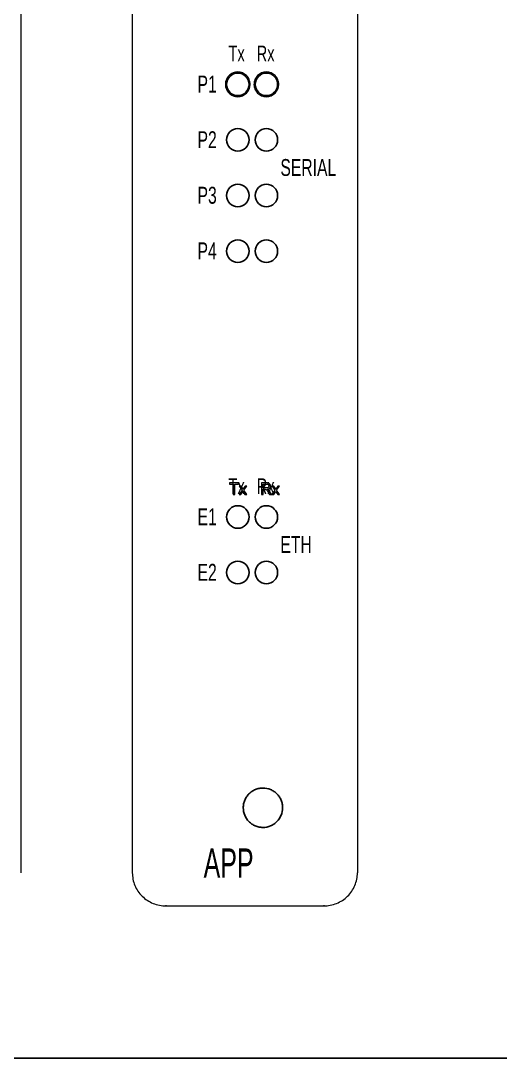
# Model space of a CAD drawing. Header units: millimetres. Extents: x 216 to 455, y 70 to 254.
# Drawn here: x 292.6 to 335.2, y 70 to 162.2 of the extents above; entities that cross this region are included whole.
import ezdxf

# ---------------------------------------------------------------- set-up
doc = ezdxf.new("R2010")
doc.units = ezdxf.units.MM
doc.layers.add('SLD-0', color=179, linetype='Continuous')
doc.styles.add('SLDTEXTSTYLE0', font='TXT', dxfattribs={"width": 0.695402})
doc.styles.add('SLDTEXTSTYLE1', font='TXT', dxfattribs={"width": 0.638186})

msp = doc.modelspace()

# ---------------------------------------------------------------- linework, layer by layer
at = {"layer": 'SLD-0', "color": 179, "linetype": 'Continuous', "lineweight": 15}
msp.add_line((292.614, 218.36), (292.614, 86.466), dxfattribs=at)
at = {"layer": 'SLD-0', "lineweight": 15}
for p, q in [((302.531, 218.36), (302.531, 86.466)), ((322.541, 218.36), (322.541, 86.466)), ((311.974, 121.099), (311.17, 121.099)), ((311.17, 121.099), (311.17, 120.98)), ((311.17, 120.98), (311.499, 120.98)), ((311.499, 120.98), (311.499, 120.072)), ((311.644, 120.072), (311.644, 120.98)), ((311.644, 120.98), (311.974, 120.98)), ((311.974, 120.98), (311.974, 121.099)), ((312.197, 120.822), (312.039, 120.822)), ((312.039, 120.822), (312.29, 120.447)), ((312.319, 120.64), (312.197, 120.822)), ((312.553, 120.822), (312.421, 120.634)), ((312.447, 120.447), (312.711, 120.822)), ((312.711, 120.822), (312.553, 120.822)), ((314.461, 121.099), (314.015, 121.099)), ((314.015, 121.099), (314.015, 120.072)), ((314.16, 120.98), (314.466, 120.98)), ((314.16, 120.651), (314.16, 120.98)), ((315.108, 120.822), (314.95, 120.822)), ((314.95, 120.822), (315.2, 120.447)), ((315.23, 120.64), (315.108, 120.822)), ((315.464, 120.822), (315.332, 120.634)), ((315.358, 120.447), (315.621, 120.822)), ((315.621, 120.822), (315.464, 120.822)), ((311.499, 120.072), (311.644, 120.072)), ((312.29, 120.447), (312.026, 120.072)), ((312.026, 120.072), (312.184, 120.072)), ((312.184, 120.072), (312.366, 120.332)), ((312.366, 120.332), (312.394, 120.291)), ((312.394, 120.291), (312.54, 120.072)), ((312.698, 120.072), (312.447, 120.447)), ((312.54, 120.072), (312.698, 120.072)), ((314.015, 120.072), (314.16, 120.072)), ((314.435, 120.651), (314.16, 120.651)), ((314.16, 120.072), (314.16, 120.533)), ((314.16, 120.533), (314.308, 120.533)), ((314.595, 120.289), (314.723, 120.072)), ((314.889, 120.072), (314.721, 120.355)), ((314.723, 120.072), (314.889, 120.072)), ((315.2, 120.447), (314.937, 120.072)), ((314.937, 120.072), (315.095, 120.072)), ((315.095, 120.072), (315.277, 120.332)), ((315.277, 120.332), (315.305, 120.291)), ((315.305, 120.291), (315.451, 120.072)), ((315.609, 120.072), (315.358, 120.447)), ((315.451, 120.072), (315.609, 120.072)), ((305.531, 83.518), (319.541, 83.518))]:
    msp.add_line(p, q, dxfattribs=at)
at = {"layer": 'SLD-0', "lineweight": 0}
for p, q in [((305.531, 83.518), (305.531, 83.574)), ((319.541, 83.574), (319.541, 83.518))]:
    msp.add_line(p, q, dxfattribs=at)
at = {"layer": 'SLD-0'}
msp.add_line((454.576, 69.983), (215.89, 69.983), dxfattribs=at)
for centre in [(311.906, 156.51), (314.446, 156.51), (311.906, 151.572), (314.446, 151.572), (311.906, 146.633), (314.446, 146.633), (311.906, 141.695), (314.446, 141.695), (311.906, 118.072), (314.446, 118.072), (311.906, 113.133), (314.446, 113.133)]:
    msp.add_circle(centre, 1, dxfattribs=at)
at = {"layer": 'SLD-0', "lineweight": 15}
for points, knots in [([(313.006, 156.51), (313.006, 156.655), (312.977, 156.797), (312.867, 157.063), (312.786, 157.185), (312.583, 157.389), (312.46, 157.471), (312.195, 157.581), (312.05, 157.61), (311.762, 157.61), (311.618, 157.581), (311.351, 157.471), (311.23, 157.39), (311.025, 157.185), (310.944, 157.063), (310.834, 156.797), (310.806, 156.653), (310.806, 156.51)], [0, 0, 0, 0, 0.0625, 0.0625, 0.125, 0.125, 0.1875, 0.1875, 0.25, 0.25, 0.3125, 0.3125, 0.375, 0.375, 0.4375, 0.4375, 0.5, 0.5, 0.5, 0.5]), ([(315.546, 156.51), (315.546, 156.655), (315.517, 156.797), (315.407, 157.063), (315.326, 157.185), (315.123, 157.389), (315, 157.471), (314.735, 157.581), (314.59, 157.61), (314.302, 157.61), (314.158, 157.581), (313.891, 157.471), (313.77, 157.39), (313.565, 157.185), (313.484, 157.063), (313.374, 156.797), (313.346, 156.653), (313.346, 156.51)], [0, 0, 0, 0, 0.0625, 0.0625, 0.125, 0.125, 0.1875, 0.1875, 0.25, 0.25, 0.3125, 0.3125, 0.375, 0.375, 0.4375, 0.4375, 0.5, 0.5, 0.5, 0.5]), ([(310.806, 156.51), (310.806, 156.367), (310.834, 156.222), (310.943, 155.958), (311.025, 155.835), (311.228, 155.632), (311.35, 155.55), (311.616, 155.439), (311.759, 155.41), (312.05, 155.41), (312.193, 155.438), (312.46, 155.549), (312.582, 155.631), (312.887, 155.935), (313.006, 156.22), (313.006, 156.51)], [0.5, 0.5, 0.5, 0.5, 0.5625, 0.5625, 0.625, 0.625, 0.6875, 0.6875, 0.75, 0.75, 0.8125, 0.8125, 0.875, 0.875, 1, 1, 1, 1]), ([(313.346, 156.51), (313.346, 156.367), (313.374, 156.222), (313.483, 155.958), (313.565, 155.835), (313.768, 155.632), (313.89, 155.55), (314.156, 155.439), (314.299, 155.41), (314.59, 155.41), (314.733, 155.438), (315, 155.549), (315.122, 155.631), (315.427, 155.935), (315.546, 156.22), (315.546, 156.51)], [0.5, 0.5, 0.5, 0.5, 0.5625, 0.5625, 0.625, 0.625, 0.6875, 0.6875, 0.75, 0.75, 0.8125, 0.8125, 0.875, 0.875, 1, 1, 1, 1]), ([(314.66, 120.819), (314.659, 120.765), (314.637, 120.71), (314.545, 120.653), (314.489, 120.652), (314.435, 120.651)], [0, 0, 0, 0, 0.5, 0.5, 1, 1, 1, 1]), ([(314.805, 120.822), (314.804, 120.864), (314.797, 120.906), (314.763, 120.983), (314.739, 121.019), (314.671, 121.07), (314.629, 121.083), (314.546, 121.097), (314.503, 121.099), (314.461, 121.099)], [0, 0, 0, 0, 0.25, 0.25, 0.5, 0.5, 0.75, 0.75, 1, 1, 1, 1]), ([(314.466, 120.98), (314.514, 120.98), (314.565, 120.974), (314.622, 120.93), (314.637, 120.91), (314.656, 120.867), (314.66, 120.843), (314.66, 120.819)], [0, 0, 0, 0, 0.5, 0.5, 0.75, 0.75, 1, 1, 1, 1]), ([(314.533, 120.546), (314.568, 120.552), (314.603, 120.559), (314.669, 120.585), (314.701, 120.603), (314.753, 120.653), (314.773, 120.683), (314.8, 120.75), (314.804, 120.786), (314.805, 120.822)], [0, 0, 0, 0, 0.25, 0.25, 0.5, 0.5, 0.75, 0.75, 1, 1, 1, 1]), ([(312.371, 120.563), (312.362, 120.576), (312.354, 120.589), (312.345, 120.601), (312.34, 120.608), (312.336, 120.614), (312.332, 120.621), (312.327, 120.627), (312.323, 120.634), (312.319, 120.64)], [0, 0, 0, 0, 0.00004696315, 0.00004696315, 0.00004696315, 0.00007044309, 0.00007044309, 0.00007044309, 0.0000939246, 0.0000939246, 0.0000939246, 0.0000939246]), ([(312.421, 120.634), (312.413, 120.622), (312.404, 120.61), (312.396, 120.599), (312.392, 120.593), (312.388, 120.587), (312.383, 120.581), (312.379, 120.575), (312.375, 120.569), (312.371, 120.563)], [0, 0, 0, 0, 0.00004415181, 0.00004415181, 0.00004415181, 0.00006622774, 0.00006622774, 0.00006622774, 0.00008830367, 0.00008830367, 0.00008830367, 0.00008830367]), ([(314.308, 120.533), (314.314, 120.533), (314.32, 120.533), (314.326, 120.533), (314.332, 120.532), (314.338, 120.532), (314.344, 120.532), (314.356, 120.531), (314.368, 120.53), (314.38, 120.528)], [0, 0, 0, 0, 0.00001794003, 0.00001794003, 0.00001794003, 0.0000358872, 0.0000358872, 0.0000358872, 0.00007169522, 0.00007169522, 0.00007169522, 0.00007169522]), ([(314.38, 120.528), (314.406, 120.519), (314.431, 120.508), (314.474, 120.471), (314.49, 120.45), (314.539, 120.383), (314.567, 120.336), (314.595, 120.289)], [0, 0, 0, 0, 0.25, 0.25, 0.5, 0.5, 1, 1, 1, 1]), ([(314.613, 120.495), (314.607, 120.5), (314.601, 120.505), (314.594, 120.51), (314.588, 120.515), (314.581, 120.519), (314.575, 120.523), (314.568, 120.527), (314.561, 120.531), (314.554, 120.535), (314.547, 120.539), (314.54, 120.542), (314.533, 120.546)], [0, 0, 0, 0, 0.00002376247, 0.00002376247, 0.00002376247, 0.00004755403, 0.00004755403, 0.00004755403, 0.00007130208, 0.00007130208, 0.00007130208, 0.00009509324, 0.00009509324, 0.00009509324, 0.00009509324]), ([(314.721, 120.355), (314.706, 120.38), (314.69, 120.405), (314.672, 120.429), (314.663, 120.44), (314.654, 120.452), (314.644, 120.463), (314.634, 120.474), (314.623, 120.485), (314.613, 120.495)], [0, 0, 0, 0, 0.0000884716, 0.0000884716, 0.0000884716, 0.0001332782, 0.0001332782, 0.0001332782, 0.0001783972, 0.0001783972, 0.0001783972, 0.0001783972]), ([(315.281, 120.563), (315.273, 120.576), (315.264, 120.589), (315.256, 120.601), (315.251, 120.608), (315.247, 120.614), (315.242, 120.621), (315.238, 120.627), (315.234, 120.634), (315.23, 120.64)], [0, 0, 0, 0, 0.00004696315, 0.00004696315, 0.00004696315, 0.00007044309, 0.00007044309, 0.00007044309, 0.0000939246, 0.0000939246, 0.0000939246, 0.0000939246]), ([(315.332, 120.634), (315.323, 120.622), (315.315, 120.61), (315.307, 120.599), (315.302, 120.593), (315.298, 120.587), (315.294, 120.581), (315.29, 120.575), (315.286, 120.569), (315.281, 120.563)], [0, 0, 0, 0, 0.00004415181, 0.00004415181, 0.00004415181, 0.00006622774, 0.00006622774, 0.00006622774, 0.00008830367, 0.00008830367, 0.00008830367, 0.00008830367]), ([(302.531, 86.466), (302.531, 86.271), (302.55, 86.079), (302.626, 85.703), (302.684, 85.516), (302.834, 85.159), (302.926, 84.99), (303.144, 84.669), (303.27, 84.518), (303.547, 84.246), (303.698, 84.124), (304.025, 83.908), (304.2, 83.817), (304.741, 83.596), (305.134, 83.518), (305.531, 83.518)], [0, 0, 0, 0, 0.125, 0.125, 0.25, 0.25, 0.375, 0.375, 0.5, 0.5, 0.625, 0.625, 0.75, 0.75, 1, 1, 1, 1]), ([(319.541, 83.518), (319.739, 83.518), (319.933, 83.537), (320.317, 83.611), (320.507, 83.668), (320.87, 83.816), (321.042, 83.906), (321.368, 84.12), (321.523, 84.244), (321.8, 84.516), (321.924, 84.664), (322.143, 84.986), (322.236, 85.158), (322.461, 85.689), (322.541, 86.076), (322.541, 86.466)], [0, 0, 0, 0, 0.125, 0.125, 0.25, 0.25, 0.375, 0.375, 0.5, 0.5, 0.625, 0.625, 0.75, 0.75, 1, 1, 1, 1])]:
    msp.add_open_spline(points, degree=3, knots=knots, dxfattribs=at)
at = {"layer": 'SLD-0', "linetype": 'Continuous'}
for points, knots in [([(315.891, 92.24), (315.891, 92.355), (315.879, 92.467), (315.836, 92.689), (315.803, 92.8), (315.716, 93.011), (315.663, 93.111), (315.537, 93.301), (315.463, 93.391), (315.302, 93.554), (315.214, 93.626), (315.024, 93.755), (314.921, 93.81), (314.604, 93.943), (314.372, 93.99), (314.027, 93.99), (313.91, 93.978), (313.684, 93.933), (313.574, 93.9), (313.361, 93.811), (313.258, 93.756), (313.069, 93.628), (312.98, 93.555), (312.817, 93.391), (312.745, 93.302), (312.62, 93.113), (312.565, 93.011), (312.479, 92.8), (312.446, 92.691), (312.402, 92.468), (312.391, 92.353), (312.391, 92.24)], [0, 0, 0, 0, 0.03125, 0.03125, 0.0625, 0.0625, 0.09375, 0.09375, 0.125, 0.125, 0.15625, 0.15625, 0.1875, 0.1875, 0.25, 0.25, 0.28125, 0.28125, 0.3125, 0.3125, 0.34375, 0.34375, 0.375, 0.375, 0.40625, 0.40625, 0.4375, 0.4375, 0.46875, 0.46875, 0.5, 0.5, 0.5, 0.5]), ([(312.391, 92.24), (312.391, 92.013), (312.436, 91.785), (312.608, 91.366), (312.737, 91.17), (312.977, 90.927), (313.067, 90.853), (313.258, 90.725), (313.358, 90.67), (313.57, 90.581), (313.683, 90.547), (313.908, 90.502), (314.022, 90.49), (314.371, 90.49), (314.6, 90.535), (314.92, 90.669), (315.021, 90.723), (315.211, 90.851), (315.301, 90.925), (315.543, 91.168), (315.672, 91.363), (315.845, 91.782), (315.891, 92.01), (315.891, 92.24)], [0.5, 0.5, 0.5, 0.5, 0.5625, 0.5625, 0.625, 0.625, 0.65625, 0.65625, 0.6875, 0.6875, 0.71875, 0.71875, 0.75, 0.75, 0.8125, 0.8125, 0.84375, 0.84375, 0.875, 0.875, 0.9375, 0.9375, 1, 1, 1, 1])]:
    msp.add_open_spline(points, degree=3, knots=knots, dxfattribs=at)

# ---------------------------------------------------------------- texts
at = {"layer": 'SLD-0', "attachment_point": 1}
for s, insert, char_height, style in [('Tx', (311.078, 159.941), 1.4, 'SLDTEXTSTYLE0'), ('Rx', (313.583, 159.941), 1.4, 'SLDTEXTSTYLE0'), ('P1', (308.328, 157.281), 1.5, 'SLDTEXTSTYLE0'), ('P2', (308.328, 152.343), 1.5, 'SLDTEXTSTYLE0'), ('SERIAL', (315.691, 149.874), 1.5, 'SLDTEXTSTYLE0'), ('P3', (308.328, 147.405), 1.5, 'SLDTEXTSTYLE0'), ('P4', (308.328, 142.467), 1.5, 'SLDTEXTSTYLE0'), ('Tx', (311.078, 121.503), 1.4, 'SLDTEXTSTYLE0'), ('Rx', (313.583, 121.503), 1.4, 'SLDTEXTSTYLE0'), ('E1', (308.328, 118.843), 1.5, 'SLDTEXTSTYLE0'), ('ETH', (315.691, 116.374), 1.5, 'SLDTEXTSTYLE0'), ('E2', (308.328, 113.905), 1.5, 'SLDTEXTSTYLE0'), ('APP', (308.869, 88.624), 2.6, 'SLDTEXTSTYLE1')]:
    msp.add_mtext(s, dxfattribs=dict(at, insert=insert, char_height=char_height, style=style))

doc.saveas('drawing.dxf')
